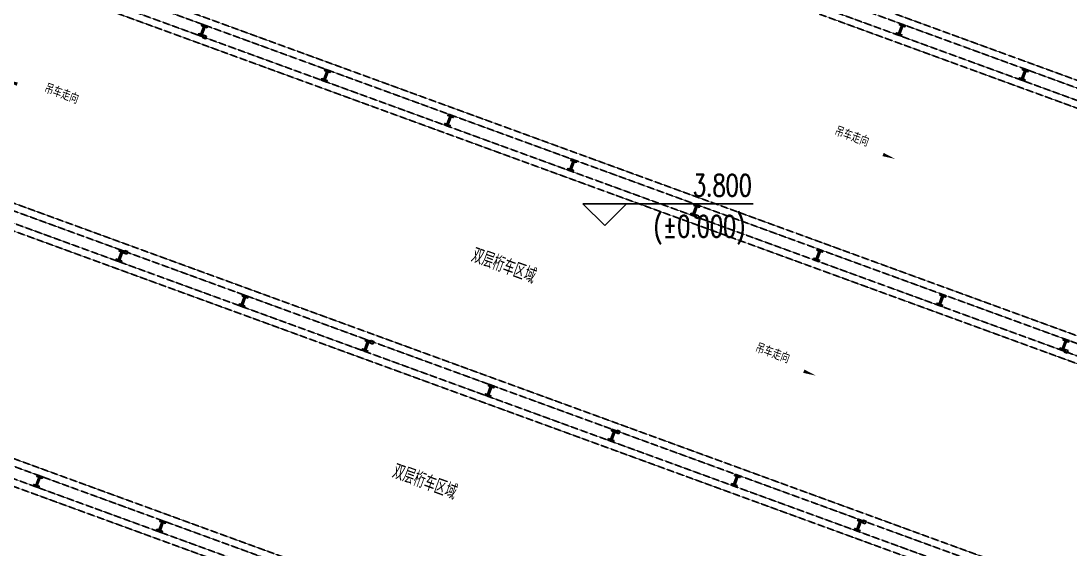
# Model space of a CAD drawing. Extents: x -111898 to 889894, y -2 to 1194865.
# Drawn here: x 593909 to 665964, y 877197 to 913512 of the extents above; entities that cross this region are included whole.
import ezdxf

# ---------------------------------------------------------------- set-up
doc = ezdxf.new("R2010")
doc.units = 0
doc.header["$LTSCALE"] = 10
doc.header["$MEASUREMENT"] = 0
doc.linetypes.add('10平面$0$DASH', pattern=[0.35, 0.25, -0.1])
doc.layers.get('Defpoints').update_dxf_attribs({"color": 210})
doc.layers.add('0-WALL', color=252, linetype='Continuous')
doc.layers.add('WALL', color=252, linetype='Continuous')
doc.styles.add('10平面$0$A-STANDARD', font='SIMPLEX', dxfattribs={"bigfont": 'GBCBIG'})
doc.styles.add('10平面$0$Standard', font='gbenor.shx', dxfattribs={"bigfont": 'gbcbig.shx'})
doc.styles.add('A-STANDARD', font='SIMPLEX', dxfattribs={"bigfont": 'GBCBIG'})

msp = doc.modelspace()

# ---------------------------------------------------------------- hatches: boundary and pattern name
at = {"layer": '0-WALL'}
h = msp.add_hatch(dxfattribs=at)
h.set_pattern_fill('草坪或沼泽', color=8, scale=400, angle=-0.2002566)
h.set_pattern_definition([(359.79974, (-824318.4, 704905.5), (1605.5824, 1594.398), [240, -48, 64, -48, 240, -960]), (359.79974, (-824398.3, 704953.8), (1605.5824, 1594.398), [160, -120, 240, -120, 160, -800]), (359.79974, (-823836, 705591.9), (1605.5824, 1594.398), [200, -80, 200, -1120]), (359.79974, (-824634.9, 705914.7), (1605.5824, 1594.398), [80, -160, 80, -1280]), (89.79974, (-824474.9, 705914.1), (-1594.398, 1605.5824), [144, -1456]), (89.79974, (-823998.3, 704952.4), (-1594.398, 1605.5824), [160, -1440]), (89.79974, (-823596, 705591), (-1594.398, 1605.5824), [160, -1440]), (44.79974, (-823790.3, 704935.7), (5.5922, 1599.9902), [160, -2102.7417]), (134.79974, (-824206.3, 704937.2), (-1599.9902, 5.5922), [160, -2102.7417]), (63.23469, (-823838.3, 704943.9), (5.5922, 1599.99023), [160, -3417.7088]), (75.7635, (-823918.27, 704952.15), (5.59221, 1599.99023), [160, -6436.969]), (75.7635, (-823516.03, 705590.75), (5.59221, 1599.99023), [128, -6468.969]), (75.7635, (-824442.9, 705914), (5.59221, 1599.99023), [112, -6484.969]), (103.835987, (-824078.27, 704952.7), (5.59221, 1599.99023), [160, -6436.969]), (103.835987, (-823676.03, 705591.3), (5.59221, 1599.99023), [128, -6468.969]), (103.835987, (-824506.9, 705914.2), (5.59221, 1599.99023), [112, -6484.969]), (116.364795, (-824158.3, 704945), (5.5922, 1599.99023), [160, -3417.7069])])
edge = h.paths.add_edge_path()
edge.add_line((741503.08, 933538.38), (741712.87, 934018.57))
edge.add_line((741712.87, 934018.57), (745060.96, 941812.89))
edge.add_line((745060.96, 941812.89), (766890.86, 1001849.76))
edge.add_line((766890.86, 1001849.76), (760346.98, 1016169.02))
edge.add_line((760346.98, 1016169.02), (737579.78, 1026362.54))
edge.add_line((737579.78, 1026362.54), (720756.11, 1037729.77))
edge.add_line((720756.11, 1037729.77), (653654.65, 1067773.01))
edge.add_line((653654.65, 1067773.01), (467795.25, 820503.81))
edge.add_line((467795.25, 820503.81), (468143.58, 820404.89))
edge.add_line((468143.58, 820404.89), (647181.92, 1058601.18))
edge.add_line((647181.92, 1058601.18), (648464.56, 1058132.56))
edge.add_line((648464.56, 1058132.56), (650350.23, 1063296.8))
edge.add_line((650350.23, 1063296.8), (720796.15, 1037558.69))
edge.add_line((720796.15, 1037558.69), (718909.6, 1032395.07))
edge.add_line((718909.6, 1032395.07), (725484.49, 1029992.9))
edge.add_line((725484.49, 1029992.9), (726513.26, 1032808.65))
edge.add_line((726513.26, 1032808.65), (729331.07, 1031779.14))
edge.add_line((729331.07, 1031779.14), (728302.36, 1028963.46))
edge.add_line((728302.36, 1028963.46), (747084.56, 1022101.19))
edge.add_line((747084.56, 1022101.19), (755217.14, 1018452.95))
edge.add_arc((743028.5, 1006160.87), 17310.64, -14.6199939, 45.2420907, ccw=False)
edge.add_line((759778.64, 1001791.54), (760685.99, 1001458.08))
edge.add_line((760685.99, 1001458.08), (765094.65, 999847.31))
edge.add_line((765094.65, 999847.31), (740941.69, 933744.02))
edge.add_line((740941.69, 933744.02), (741503.08, 933538.38))

# ---------------------------------------------------------------- linework, layer by layer
for p, q in [((634011.81, 899445.99), (632511.81, 900945.99)), ((632511.81, 900945.99), (644211.81, 900945.99)), ((634011.81, 899445.99), (635511.81, 900945.99))]:
    msp.add_line(p, q, dxfattribs=at)
at = {"layer": 'Defpoints', "color": 1}
for points in [[(606654, 912475.82), (606466.15, 912544.45), (606397.51, 912356.6), (606585.37, 912287.96)], [(640467.81, 900121.6), (640279.95, 900190.23), (640211.32, 900002.38), (640399.17, 899933.75)], [(601170.1, 897466.24), (600982.25, 897534.88), (601050.88, 897722.73), (601238.74, 897654.1)], [(618077.01, 891289.14), (617889.15, 891357.77), (617957.79, 891545.62), (618145.64, 891476.99)], [(665828.16, 890855.94), (665640.31, 890924.57), (665571.67, 890736.72), (665759.53, 890668.08)], [(634983.91, 885112.03), (634796.05, 885180.66), (634864.69, 885368.52), (635052.54, 885299.88)], [(651890.81, 878934.92), (651702.96, 879003.55), (651771.59, 879191.41), (651959.44, 879122.77)]]:
    msp.add_lwpolyline(points, close=True, dxfattribs=at)
at = {"layer": 'WALL', "color": 8, "linetype": '10平面$0$DASH'}
for p, q in [((578746.41, 941473.93), (705829.96, 895042.66)), ((578574.83, 941004.29), (705658.38, 894573.03)), ((578128.7, 939783.23), (705212.25, 893351.97)), ((578300.29, 940252.87), (705383.84, 893821.61)), ((573084.07, 925975.93), (700167.61, 879544.67)), ((572912.48, 925506.3), (699996.03, 879075.03)), ((572637.94, 924754.88), (699721.49, 878323.61)), ((572466.35, 924285.24), (699549.9, 877853.98)), ((567421.72, 910477.94), (694505.26, 864046.68)), ((567250.13, 910008.3), (694333.68, 863577.04)), ((566804.01, 908787.25), (693887.55, 862355.99)), ((566975.59, 909256.88), (694059.14, 862825.62)), ((561759.37, 894979.94), (688842.91, 848548.68)), ((561587.78, 894510.31), (688671.33, 848079.05)), ((561313.24, 893758.89), (688396.79, 847327.63)), ((561141.66, 893289.25), (688225.2, 846857.99))]:
    msp.add_line(p, q, dxfattribs=at)
at = {"layer": 'WALL', "color": 8}
for points in [[(606350.58, 913289.35), (606726.28, 913152.08), (606687.85, 913046.88), (606550.71, 913096.98), (606353.05, 912555.96), (606490.18, 912505.86), (606451.75, 912400.66), (606076.04, 912537.93), (606114.47, 912643.13), (606251.61, 912593.03), (606449.27, 913134.05), (606312.14, 913184.15)], [(606380.38, 913225.23), (606662.16, 913122.27), (606658.04, 913111), (606520.91, 913161.11), (606288.93, 912526.16), (606426.06, 912476.05), (606421.94, 912464.78), (606140.16, 912567.73), (606144.28, 912579.01), (606281.41, 912528.9), (606513.4, 913163.85), (606376.26, 913213.95)], [(654280.18, 913344.57), (654655.89, 913207.3), (654617.45, 913102.1), (654480.32, 913152.21), (654282.65, 912611.19), (654419.79, 912561.08), (654381.35, 912455.88), (654005.64, 912593.15), (654044.08, 912698.35), (654181.21, 912648.25), (654378.88, 913189.27), (654241.74, 913239.37)], [(654309.98, 913280.45), (654591.77, 913177.5), (654587.65, 913166.23), (654450.51, 913216.33), (654218.53, 912581.38), (654355.66, 912531.28), (654351.54, 912520.01), (654069.76, 912622.96), (654073.88, 912634.23), (654211.02, 912584.13), (654443, 913219.07), (654305.87, 913269.18)], [(614804.03, 910200.79), (615179.74, 910063.52), (615141.3, 909958.33), (615004.17, 910008.43), (614806.5, 909467.41), (614943.63, 909417.31), (614905.2, 909312.11), (614529.49, 909449.38), (614567.92, 909554.57), (614705.06, 909504.47), (614902.72, 910045.49), (614765.59, 910095.6)], [(614833.83, 910136.67), (615115.61, 910033.72), (615111.49, 910022.45), (614974.36, 910072.55), (614742.38, 909437.6), (614879.51, 909387.5), (614875.39, 909376.23), (614593.61, 909479.18), (614597.73, 909490.45), (614734.86, 909440.35), (614966.85, 910075.3), (614829.71, 910125.4)], [(662733.63, 910256.02), (663109.34, 910118.75), (663070.9, 910013.55), (662933.77, 910063.65), (662736.1, 909522.63), (662873.24, 909472.53), (662834.8, 909367.33), (662459.09, 909504.6), (662497.53, 909609.8), (662634.66, 909559.69), (662832.33, 910100.72), (662695.19, 910150.82)], [(662763.44, 910191.89), (663045.22, 910088.94), (663041.1, 910077.67), (662903.97, 910127.77), (662671.98, 909492.83), (662809.11, 909442.72), (662805, 909431.45), (662523.21, 909534.4), (662527.33, 909545.68), (662664.47, 909495.57), (662896.45, 910130.52), (662759.32, 910180.62)], [(623257.48, 907112.24), (623633.19, 906974.97), (623594.75, 906869.77), (623457.62, 906919.88), (623259.95, 906378.85), (623397.08, 906328.75), (623358.65, 906223.55), (622982.94, 906360.82), (623021.37, 906466.02), (623158.51, 906415.92), (623356.18, 906956.94), (623219.04, 907007.04)], [(623287.28, 907048.12), (623569.06, 906945.17), (623564.95, 906933.89), (623427.81, 906984), (623195.83, 906349.05), (623332.96, 906298.95), (623328.84, 906287.67), (623047.06, 906390.63), (623051.18, 906401.9), (623188.31, 906351.79), (623420.3, 906986.74), (623283.16, 907036.85)], [(631710.93, 904023.69), (632086.64, 903886.42), (632048.2, 903781.22), (631911.07, 903831.32), (631713.4, 903290.3), (631850.53, 903240.2), (631812.1, 903135), (631436.39, 903272.27), (631474.83, 903377.47), (631611.96, 903327.36), (631809.63, 903868.38), (631672.49, 903918.49)], [(631740.73, 903959.56), (632022.51, 903856.61), (632018.4, 903845.34), (631881.26, 903895.44), (631649.28, 903260.5), (631786.41, 903210.39), (631782.29, 903199.12), (631500.51, 903302.07), (631504.63, 903313.34), (631641.76, 903263.24), (631873.75, 903898.19), (631736.62, 903948.29)], [(640164.38, 900935.13), (640540.09, 900797.86), (640501.65, 900692.66), (640364.52, 900742.77), (640166.85, 900201.75), (640303.99, 900151.64), (640265.55, 900046.44), (639889.84, 900183.71), (639928.28, 900288.91), (640065.41, 900238.81), (640263.08, 900779.83), (640125.94, 900829.93)], [(640194.18, 900871.01), (640475.97, 900768.06), (640471.85, 900756.79), (640334.71, 900806.89), (640102.73, 900171.94), (640239.86, 900121.84), (640235.74, 900110.57), (639953.96, 900213.52), (639958.08, 900224.79), (640095.22, 900174.69), (640327.2, 900809.63), (640190.07, 900859.74)], [(648617.83, 897846.58), (648993.54, 897709.31), (648955.1, 897604.11), (648817.97, 897654.21), (648620.3, 897113.19), (648757.44, 897063.09), (648719, 896957.89), (648343.29, 897095.16), (648381.73, 897200.36), (648518.86, 897150.26), (648716.53, 897691.28), (648579.39, 897741.38)], [(600688.23, 897791.35), (601063.93, 897654.09), (601025.5, 897548.89), (600888.37, 897598.99), (600690.7, 897057.97), (600827.83, 897007.87), (600789.4, 896902.67), (600413.69, 897039.94), (600452.12, 897145.13), (600589.26, 897095.03), (600786.92, 897636.05), (600649.79, 897686.16)], [(600718.03, 897727.23), (600999.81, 897624.28), (600995.69, 897613.01), (600858.56, 897663.11), (600626.58, 897028.16), (600763.71, 896978.06), (600759.59, 896966.79), (600477.81, 897069.74), (600481.93, 897081.01), (600619.06, 897030.91), (600851.05, 897665.86), (600713.91, 897715.96)], [(648647.64, 897782.46), (648929.42, 897679.5), (648925.3, 897668.23), (648788.16, 897718.34), (648556.18, 897083.39), (648693.31, 897033.28), (648689.2, 897022.01), (648407.41, 897124.96), (648411.53, 897136.24), (648548.67, 897086.13), (648780.65, 897721.08), (648643.52, 897771.18)], [(609141.68, 894702.8), (609517.39, 894565.53), (609478.95, 894460.33), (609341.82, 894510.44), (609144.15, 893969.41), (609281.28, 893919.31), (609242.85, 893814.11), (608867.14, 893951.38), (608905.57, 894056.58), (609042.71, 894006.48), (609240.38, 894547.5), (609103.24, 894597.6)], [(609171.48, 894638.68), (609453.26, 894535.73), (609449.15, 894524.45), (609312.01, 894574.56), (609080.03, 893939.61), (609217.16, 893889.51), (609213.04, 893878.24), (608931.26, 893981.19), (608935.38, 893992.46), (609072.51, 893942.36), (609304.5, 894577.3), (609167.36, 894627.41)], [(657071.28, 894758.02), (657446.99, 894620.75), (657408.55, 894515.56), (657271.42, 894565.66), (657073.75, 894024.64), (657210.89, 893974.54), (657172.45, 893869.34), (656796.74, 894006.61), (656835.18, 894111.8), (656972.31, 894061.7), (657169.98, 894602.72), (657032.85, 894652.83)], [(657101.09, 894693.9), (657382.87, 894590.95), (657378.75, 894579.68), (657241.62, 894629.78), (657009.63, 893994.83), (657146.77, 893944.73), (657142.65, 893933.46), (656860.87, 894036.41), (656864.98, 894047.68), (657002.12, 893997.58), (657234.1, 894632.53), (657096.97, 894682.63)], [(617595.13, 891614.25), (617970.84, 891476.98), (617932.4, 891371.78), (617795.27, 891421.88), (617597.6, 890880.86), (617734.73, 890830.76), (617696.3, 890725.56), (617320.59, 890862.83), (617359.03, 890968.03), (617496.16, 890917.92), (617693.83, 891458.94), (617556.69, 891509.05)], [(617624.93, 891550.12), (617906.71, 891447.17), (617902.6, 891435.9), (617765.46, 891486), (617533.48, 890851.06), (617670.61, 890800.95), (617666.49, 890789.68), (617384.71, 890892.63), (617388.83, 890903.9), (617525.96, 890853.8), (617757.95, 891488.75), (617620.81, 891538.85)], [(665524.73, 891669.47), (665900.44, 891532.2), (665862.01, 891427), (665724.87, 891477.11), (665527.2, 890936.08), (665664.34, 890885.98), (665625.9, 890780.78), (665250.19, 890918.05), (665288.63, 891023.25), (665425.76, 890973.15), (665623.43, 891514.17), (665486.3, 891564.27)], [(665554.54, 891605.35), (665836.32, 891502.4), (665832.2, 891491.12), (665695.07, 891541.23), (665463.08, 890906.28), (665600.22, 890856.18), (665596.1, 890844.9), (665314.32, 890947.86), (665318.43, 890959.13), (665455.57, 890909.02), (665687.55, 891543.97), (665550.42, 891594.08)], [(626048.58, 888525.69), (626424.29, 888388.42), (626385.85, 888283.22), (626248.72, 888333.33), (626051.05, 887792.31), (626188.19, 887742.2), (626149.75, 887637.01), (625774.04, 887774.27), (625812.48, 887879.47), (625949.61, 887829.37), (626147.28, 888370.39), (626010.14, 888420.49)], [(626078.38, 888461.57), (626360.17, 888358.62), (626356.05, 888347.35), (626218.91, 888397.45), (625986.93, 887762.5), (626124.06, 887712.4), (626119.94, 887701.13), (625838.16, 887804.08), (625842.28, 887815.35), (625979.42, 887765.25), (626211.4, 888400.2), (626074.27, 888450.3)], [(634502.03, 885437.14), (634877.74, 885299.87), (634839.3, 885194.67), (634702.17, 885244.77), (634504.5, 884703.75), (634641.64, 884653.65), (634603.2, 884548.45), (634227.49, 884685.72), (634265.93, 884790.92), (634403.06, 884740.82), (634600.73, 885281.84), (634463.59, 885331.94)], [(634531.84, 885373.02), (634813.62, 885270.06), (634809.5, 885258.79), (634672.36, 885308.9), (634440.38, 884673.95), (634577.51, 884623.84), (634573.4, 884612.57), (634291.61, 884715.53), (634295.73, 884726.8), (634432.87, 884676.69), (634664.85, 885311.64), (634527.72, 885361.74)], [(595025.88, 882293.36), (595401.59, 882156.09), (595363.15, 882050.89), (595226.02, 882101), (595028.35, 881559.98), (595165.48, 881509.87), (595127.05, 881404.67), (594751.34, 881541.94), (594789.77, 881647.14), (594926.91, 881597.04), (595124.58, 882138.06), (594987.44, 882188.16)], [(595055.68, 882229.24), (595337.46, 882126.29), (595333.35, 882115.02), (595196.21, 882165.12), (594964.23, 881530.17), (595101.36, 881480.07), (595097.24, 881468.8), (594815.46, 881571.75), (594819.58, 881583.02), (594956.71, 881532.92), (595188.7, 882167.86), (595051.56, 882217.97)], [(642955.48, 882348.58), (643331.19, 882211.31), (643292.75, 882106.12), (643155.62, 882156.22), (642957.95, 881615.2), (643095.09, 881565.1), (643056.65, 881459.9), (642680.94, 881597.17), (642719.38, 881702.36), (642856.51, 881652.26), (643054.18, 882193.28), (642917.05, 882243.39)], [(642985.29, 882284.46), (643267.07, 882181.51), (643262.95, 882170.24), (643125.82, 882220.34), (642893.83, 881585.39), (643030.96, 881535.29), (643026.85, 881524.02), (642745.07, 881626.97), (642749.18, 881638.24), (642886.32, 881588.14), (643118.3, 882223.09), (642981.17, 882273.19)], [(603479.33, 879204.81), (603855.04, 879067.54), (603816.6, 878962.34), (603679.47, 879012.44), (603481.8, 878471.42), (603618.93, 878421.32), (603580.5, 878316.12), (603204.79, 878453.39), (603243.23, 878558.59), (603380.36, 878508.48), (603578.03, 879049.5), (603440.89, 879099.61)], [(603509.13, 879140.68), (603790.91, 879037.73), (603786.8, 879026.46), (603649.66, 879076.56), (603417.68, 878441.62), (603554.81, 878391.51), (603550.69, 878380.24), (603268.91, 878483.19), (603273.03, 878494.47), (603410.16, 878444.36), (603642.15, 879079.31), (603505.01, 879129.41)], [(651408.93, 879260.03), (651784.64, 879122.76), (651746.21, 879017.56), (651609.07, 879067.67), (651411.4, 878526.64), (651548.54, 878476.54), (651510.1, 878371.34), (651134.39, 878508.61), (651172.83, 878613.81), (651309.96, 878563.71), (651507.63, 879104.73), (651370.5, 879154.83)], [(651438.74, 879195.91), (651720.52, 879092.96), (651716.4, 879081.68), (651579.27, 879131.79), (651347.28, 878496.84), (651484.42, 878446.74), (651480.3, 878435.47), (651198.52, 878538.42), (651202.63, 878549.69), (651339.77, 878499.59), (651571.75, 879134.53), (651434.62, 879184.64)]]:
    msp.add_lwpolyline(points, close=True, dxfattribs=at)
for points in [[(599287.13, 907106.74, 0, 0, 0), (592806.15, 909474.63, 0, 240, 0), (593651.49, 909165.78, 0, 0, 0)], [(647487.8, 906386.87, 0, 0, 0), (653968.78, 904018.98, 0, 240, 0), (653123.43, 904327.84, 0, 0, 0)], [(642043.37, 891485.32, 0, 0, 0), (648524.35, 889117.43, 0, 240, 0), (647679, 889426.28, 0, 0, 0)]]:
    msp.add_lwpolyline(points, format="xyseb", dxfattribs=at)

# ---------------------------------------------------------------- texts
at = {"layer": '0-WALL', "color": 7, "style": 'A-STANDARD', "width": 0.705882}
for s, p in [('3.800', (640061.81, 901470.99)), ('(%%P0.000)', (637361.81, 898650.16))]:
    msp.add_text(s, height=1487.5, dxfattribs=at).set_placement(p)
at = {"layer": 'WALL', "color": 8}
for s, height, style, p in [('吊车走向', 604.444, '10平面$0$A-STANDARD', (595455.85, 908618.33)), ('吊车走向', 604.444, '10平面$0$A-STANDARD', (649738.03, 905676.52)), ('双层桁车区域', 1057.778, '10平面$0$Standard', (624758.17, 896985.35)), ('吊车走向', 604.444, '10平面$0$A-STANDARD', (644293.59, 890774.96)), ('双层桁车区域', 1057.778, '10平面$0$Standard', (619329.18, 882126.06))]:
    msp.add_text(s, height=height, rotation=339.9296723, dxfattribs=dict(at, style=style)).set_placement(p)

doc.saveas('drawing.dxf')
